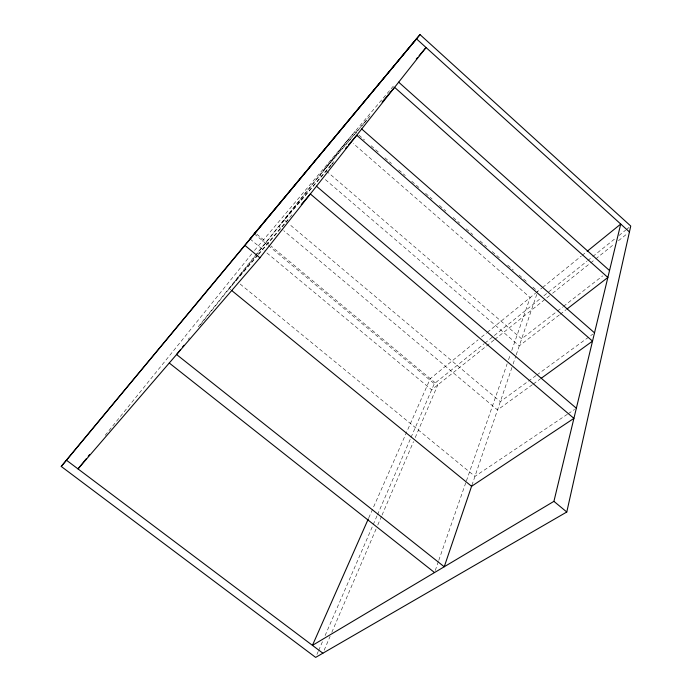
<?xml version="1.0" encoding="UTF-8"?>
<svg xmlns="http://www.w3.org/2000/svg" width="692" height="692" viewBox="0 0 692 692"><rect width="100%" height="100%" fill="white"/><g stroke="black" fill="none" stroke-linecap="round" stroke-linejoin="round"><path stroke-width="0.52" stroke-dasharray="3.46 2.59" d="M471.918 485.3L512.746 365.091M513.092 364.061L515.877 355.878M516.223 354.849L536.741 294.446M435.242 570.519L438.434 561.35M438.789 560.33L466.062 481.909M466.417 480.888L507.149 363.758M508.559 359.684L510.333 354.598M511.751 350.524L530.167 297.56L353.231 143.478M324.15 650.238L330.11 636.32M331.814 632.35L376.076 528.999M377.78 525.029L381.612 516.085M382.036 515.09L413.539 441.557M415.235 437.586L437.794 384.916L270.927 245.928M316.936 654.424L318.225 651.457M318.657 650.463L322.948 640.55M325.102 635.593L372.789 525.591M373.222 524.597L377.088 515.678M377.521 514.692L410.607 438.373M411.031 437.387L434.308 383.714L484.054 343.794M368.741 517.936L430.268 378.645L478.094 339.824M200.126 325.076L255.287 256.075M255.962 255.236L354.849 131.532L358.101 134.378M188.112 339.461L189.461 337.774M198.215 326.84L348.344 139.222L349.97 140.64M105.167 435.32L251.75 253.852M254.466 250.495L394.622 84.614M370.004 115.927L324.548 169.445L521.647 338.872L556.627 311.677M363.949 123.401L320.067 175.05L323.346 177.861M364.649 122.588L367.435 119.309M330.984 165.016L284.213 219.9L288.339 223.369M331.676 164.194L334.47 160.925M331.027 165.405L278.867 226.578L283.011 230.047M331.719 164.592L333.112 162.957M235.79 280.468L257.536 255.054M258.237 254.241L292.621 214.079M257.96 255.123L229.32 288.555L230.99 289.922M258.661 254.301L288.002 220.047M481.45 337.099L486.485 333.016M487.324 332.333L535.496 293.235M535.989 292.837L541.862 288.071M542.701 287.388L581.297 256.057M582.136 255.383L586.332 251.975M484.893 343.111L540.538 298.451M543.912 295.743L586.911 261.239M587.759 260.564L591.971 257.173M592.819 256.498L615.586 238.23M618.951 235.522L625.698 230.107M626.545 229.433L629.071 227.4M493.941 340.101L431.661 389.812L264.958 251.352M494.78 339.435L549.483 295.769M552.614 293.27L589.887 263.522M590.605 262.943L594.93 259.491M595.674 258.903L614.288 244.042M618.466 240.712L626.917 233.965M557.484 311.019L562.605 307.04M563.452 306.374L602.706 275.866M559.309 314.955L519.277 345.87L324.167 178.562M560.165 314.298L566.125 309.687M536.084 375.531L500.325 401.654L289.161 224.061M536.957 374.9L592.776 334.132M532.382 384.683L497.513 409.923L283.841 230.747M533.255 384.051L540.227 379M567.379 414.274L474.954 476.364L239.968 283.893M568.279 413.678L574.559 409.456M250.028 238.948L264.128 250.66M256.784 234.147L270.096 245.236M254.275 233.835L267.553 244.89M268.375 245.582L434.308 383.714M358.914 135.087L364.606 140.061M371.111 145.744L378.429 152.136M384.934 157.819L391.438 163.502M398.756 169.895L405.261 175.578M411.766 181.261L419.084 187.662M425.589 193.345L432.093 199.028M439.403 205.42L445.907 211.103M453.225 217.496L459.73 223.179M466.235 228.862L472.74 234.545M480.058 240.937L486.562 246.62M492.254 251.594L500.385 258.696M507.703 265.097L513.395 270.07M519.087 275.035L527.217 282.146M532.909 287.119L537.779 291.375"/><path stroke-width="1.04" d="M255.158 232.797L61.242 466.451L315.647 657.4L566.783 512.011L630.758 226.05L420.009 34.6L254.275 233.835M368.3 518.922L312.447 645.368L553.92 501.354L620.733 224.052L587.171 251.291M471.71 485.888L444.238 566.765L176.581 354.529L180.621 349.477M86.171 458.839L78.023 468.917L259.907 257.813L426.056 47.523L419.067 55.767M182.636 346.952L183.977 345.273M88.204 456.322L89.562 454.635M61.242 466.451L420.009 34.6M250.028 238.948L416.489 38.856L629.443 231.95M416.273 59.062L417.674 57.419M382.062 102.096L394.596 87.339L607.87 277.457L566.973 309.03M345.628 148.278L347.021 146.652M348.413 145.017L356.752 135.234L592.525 341.139L541.101 378.368M301.279 204.555L310.362 193.95L573.919 418.375L471.581 486.294L231.829 290.605M66.441 460.206L322.879 653.213M169.263 363.015L434.541 572.552M245.132 245.573L259.907 257.813M553.92 501.354L566.783 512.011M316.478 186.209L576.358 408.245M361.7 128.98L594.514 332.852M398.678 82.175L609.531 270.555"/></g></svg>
